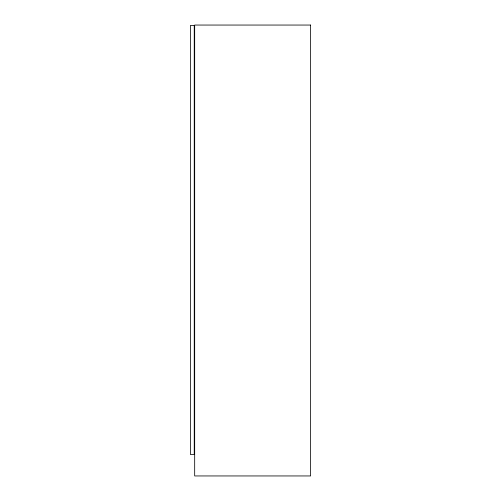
<?xml version="1.0" encoding="UTF-8"?>
<svg xmlns="http://www.w3.org/2000/svg" width="501" height="501" viewBox="0 0 501 501"><rect width="100%" height="100%" fill="white"/><g stroke="black" fill="none" stroke-linecap="round" stroke-linejoin="round"><path stroke-width="0.75" d="M310.62 25.05L194.676 25.05L194.676 475.95L310.62 475.95L310.62 25.05M194.244 25.482L190.38 25.482L190.38 454.476L194.244 454.476L194.244 25.482"/></g></svg>
